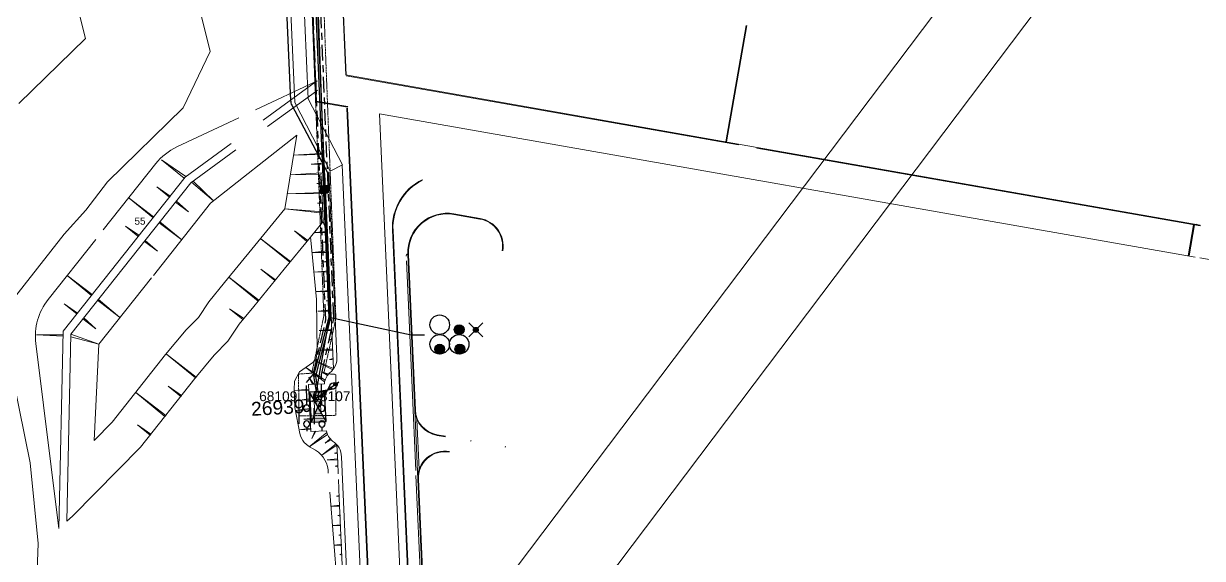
# Model space of a CAD drawing. Header units: metres. Extents: x 277863 to 282129, y 6130772 to 6135401.
# Drawn here: x 280218 to 280517.7, y 6132797.7 to 6132933.6 of the extents above; entities that cross this region are included whole.
import ezdxf
from ezdxf.enums import TextEntityAlignment as Align

# ---------------------------------------------------------------- set-up
doc = ezdxf.new("R2010")
doc.units = ezdxf.units.M
for name, pattern in [('Cable Exist UG', [8.2, 4, -1.2, 1.8, -1.2]), ('HIDDEN', [0.375, 0.25, -0.125]), ('HIDDEN2', [0.1875, 0.125, -0.0625])]:
    doc.linetypes.add(name, pattern=pattern)
doc.layers.get('0').update_dxf_attribs({"color": 6})
for name, color, linetype in [('_User Miscellaneous1', 7, 'Continuous'), ('_User Miscellaneous12', 7, 'Continuous'), ('_User Miscellaneous2', 7, 'Continuous'), ('_User_HV_Exist', 7, 'Continuous'), ('_User_LV_Exist', 7, 'Continuous'), ('Duct_SP_EXT', 7, 'Continuous'), ('Duct_SP_NEW', 2, 'Continuous'), ('Equip_SP_HV_NEW', 2, 'Continuous'), ('Sub_SP_EXT', 7, 'Continuous'), ('Trench_SP_EXT', 7, 'Continuous'), ('Trench_SP_NEW', 2, 'Continuous')]:
    doc.layers.add(name, color=color, linetype=linetype)
doc.layers.add('Cadastre Land Parcels_SP_EXT', color=9, linetype='Continuous', lineweight=5)
doc.layers.add('Cadastre Other Property_SP_EXT', color=9, linetype='HIDDEN', lineweight=5)
doc.styles.get("Standard").update_dxf_attribs({"font": 'arial.ttf'})
doc.styles.add('SWITCH_LABEL', font='arial.ttf', dxfattribs={"height": 2.5})
doc.linetypes.add('Cable E UG', pattern='A,6,-0.5,["E",Standard,S=1.7,R=0,X=0.5,Y=-1],-2.9', length=9.4)
doc.linetypes.add('IE Trench HV', pattern='A,7,-0.2,["/",Standard,S=3,R=0,X=0.6,Y=-1.4],-2.5', length=9.7)

# ---------------------------------------------------------------- blocks, each defined once
blk = doc.blocks.new('SUB_PADMOUNT_EXT')
for points in [[(0, 0), (-3.84, 1.92), (-3.84, -1.92)], [(0, 0), (3.84, 1.92), (3.84, -1.92)]]:
    blk.add_hatch(color=256).paths.add_polyline_path(points)
for p, q in [((3.84, 1.92), (-3.84, -1.92)), ((-3.84, 1.92), (3.84, -1.92))]:
    blk.add_line(p, q)
blk.add_lwpolyline([(-3.84, -1.92), (3.84, -1.92), (3.84, 1.92), (-3.84, 1.92)], close=True)
for tag, height, flags, p in [('ASSET_NUM', 3.5, 8, (2, 2)), ('STREET_CODE', 0.2, 9, (1.5, 0)), ('CONSTRUCTED_VOLTAGE', 0.2, 9, (1.5, -0.2)), ('OPERATING_VOLTAGE', 0.2, 9, (1.5, -0.6)), ('ORIENTATION', 0.2, 9, (1.5, -0.8)), ('OWNED_BY', 0.2, 9, (1.5, -1)), ('OPERATED_BY', 0.2, 9, (1.5, -1.2)), ('SECONDARY_VOLTAGE', 0.2, 9, (1.5, -1.6)), ('STATE', 0.2, 9, (1.5, -1.8)), ('SUBSTATION_TYPE', 0.2, 9, (1.5, -2.2)), ('STREETNAME', 0.2, 9, (1.5, -3)), ('NO_PHASES', 0.2, 9, (1.5, -0.4)), ('MAINTAINED_BY', 0.2, 9, (1.5, -1.4)), ('PARENT', 0.2, 9, (1.5, -2)), ('USAGE', 0.2, 9, (1.5, -2.4)), ('LEGEND', 0.2, 9, (1.5, -2.6)), ('LOCATION', 0.2, 9, (1.5, -2.8)), ('SUBURB', 0.2, 9, (1.5, -3.2)), ('Z', 0.2, 1, (1.5, -3.6)), ('NOTES', 0.2, 9, (1.5, -3.4))]:
    blk.add_attdef(tag, text='', height=height, dxfattribs=dict(flags=flags)).set_placement(p, align=Align.MIDDLE_LEFT)
blk = doc.blocks.new('CCP_EXT')
blk.add_wipeout([(0, 0.57), (0.57, 0), (0, -0.57), (-0.57, 0)])
blk.add_lwpolyline([(-0.57, 0), (0, 0.57), (0.57, 0), (0, -0.57), (-0.57, 0)])
at = {"flags": 1}
blk.add_attdef('Z', (0, 0), '', height=0.2, dxfattribs=at)
at = {"flags": 9}
for tag, p in [('CCP_TYPE', (0, 0)), ('CONSTRUCTED_VOLTAGE', (0, -0.2)), ('OPERATING_VOLTAGE', (0, -0.6)), ('ORIENTATION', (0, -0.8)), ('OWNED_BY', (0, -1)), ('STATE', (0, -1.8)), ('NO_PHASES', (0, -0.4)), ('USAGE', (0, -1.2)), ('LEGEND', (0, -1.4)), ('LIFE_SUPPORT', (0, -1.6)), ('NOTES', (0, -2))]:
    blk.add_attdef(tag, text='', height=0.2, dxfattribs=at).set_placement(p, align=Align.MIDDLE_LEFT)
blk = doc.blocks.new('LV_UG_DFUSE_CLOSED_EXT')
for points in [[(1, 0), (0, 0)], [(5.04, 0.73), (2.16, -0.72)], [(5.05, -0.71), (2.16, 0.72)], [(6.2, 0.01), (7.2, 0.01)]]:
    blk.add_lwpolyline(points)
for centre in [(1.8, 0), (5.4, 0.01)]:
    blk.add_circle(centre, 0.8)
at = {"flags": 9}
for tag, p in [('ACTUAL_STATUS', (0, 0)), ('CONSTRUCTED_VOLTAGE', (0, -0.2)), ('OPERATING_VOLTAGE', (0, -0.6)), ('ORIENTATION', (0, -0.8)), ('STATE', (0, -1)), ('SWITCH_TYPE', (0, -1.2)), ('NO_PHASES', (0, -0.4)), ('USAGE', (0, -1.4)), ('NOTES', (0, -1.6))]:
    blk.add_attdef(tag, text='', height=0.2, dxfattribs=at).set_placement(p, align=Align.MIDDLE_LEFT)
at = {"flags": 1}
blk.add_attdef('Z', (0, 0), '', height=0.2, dxfattribs=at)
blk = doc.blocks.new('SWG_HOLEC_SU_EXT')
blk.add_line((1.8, -2), (5.8, -2))
for points in [[(1, 0), (0, 0)], [(6.6, 0), (7.6, 0)]]:
    blk.add_lwpolyline(points)
for points in [[(1.8, -0.8, 1), (1.8, 0.8, 1)], [(5.8, -0.8, 1), (5.8, 0.8, 1)]]:
    blk.add_lwpolyline(points, format="xyb", close=True)
at = {"style": 'SWITCH_LABEL', "flags": 8}
blk.add_attdef('ASSET_NUM', text='', height=2.5, rotation=179.9544, dxfattribs=at).set_placement((-2.4, 0), align=Align.MIDDLE_LEFT)
at = {"flags": 1}
blk.add_attdef('Z', (0, 0), '', height=0.2, dxfattribs=at)
at = {"flags": 9}
for tag, p in [('ACTUAL_STATUS', (0, -0.4)), ('CONSTRUCTED_VOLTAGE', (0, -0.6)), ('OPERATING_VOLTAGE', (0, -1)), ('ORIENTATION', (0, -1.2)), ('OWNED_BY', (0, -1.4)), ('STATE', (0, -1.8)), ('SWITCH_TYPE', (0, -2)), ('STREETNAME', (0, -2.6)), ('SUBURB', (0, -2.8)), ('NO_PHASES', (0, -0.8)), ('PARENT', (0, -1.6)), ('USAGE', (0, -2.2)), ('LOCATION', (0, -2.4)), ('NOTES', (0, -3))]:
    blk.add_attdef(tag, text='', height=0.2, dxfattribs=at).set_placement(p, align=Align.MIDDLE_LEFT)
at = {"style": 'SWITCH_LABEL', "flags": 9}
blk.add_attdef('STREET_CODE', text='', height=0.2, dxfattribs=at).set_placement((0, -0.2), align=Align.MIDDLE_LEFT)
blk = doc.blocks.new('Site plan')
at = {"layer": '_User Miscellaneous2', "color": 253, "lineweight": 0}
for p, q in [((-407.78, -157.06), (-413.03, -38.24)), ((-412.85, -38.45), (-407.61, -156.91)), ((-303.6, -167.25), (-298.41, -137.69)), ((-303.43, -167.28), (-298.24, -137.72)), ((-399.73, -158.47), (-407.78, -157.06)), ((-407.61, -156.91), (-399.7, -158.3)), ((-399.89, -158.67), (-390.4, -372.03)), ((-399.7, -158.3), (-399.73, -158.47)), ((-399.72, -158.7), (-390.24, -371.9)), ((-391.64, -160.1), (-184.29, -196.53)), ((-382.46, -366.51), (-391.64, -160.1)), ((-380.77, -176.88), (-380.72, -176.89)), ((-184.73, -188.31), (-186.11, -196.19)), ((-185.82, -196.24), (-184.43, -188.37)), ((-368.29, -243.18), (-368.34, -243.17)), ((-359.65, -244.8), (-359.63, -244.7))]:
    blk.add_line(p, q, dxfattribs=at)
at = {"layer": '_User Miscellaneous2', "color": 254, "lineweight": 0}
for p, q in [((-423.16, -159.12), (-408, -151.99)), ((-408, -152.11), (-421.23, -161.77)), ((-420.05, -163.39), (-407.89, -154.51)), ((-407.72, -154.39), (-407.39, -154.14)), ((-443.13, -168.53), (-427.41, -161.13)), ((-439.6, -177.66), (-428.13, -169.29)), ((-461.82, -189.61), (-448.49, -172.78)), ((-475.85, -207.31), (-463.76, -192.06)), ((-404.69, -250.65), (-404.63, -251.41)), ((-404.22, -256.3), (-400.19, -306.92))]:
    blk.add_line(p, q, dxfattribs=at)
at = {"layer": '_User Miscellaneous2', "color": 251, "lineweight": 0}
for p, q in [((-401.1, -173.11), (-392.34, -370.34)), ((-404.53, -174.88), (-402.44, -221.79)), ((-372.72, -185.7), (-366.1, -186.87)), ((-372.7, -185.55), (-366.07, -186.72)), ((-388.34, -189.63), (-381.01, -354.44)), ((-388.18, -189.76), (-380.86, -354.43)), ((-384.26, -195.84), (-382.5, -235.4)), ((-381.53, -250.54), (-382.09, -237.83)), ((-374.87, -242.22), (-376.99, -241.85)), ((-374.84, -242.07), (-376.97, -241.7)), ((-401.31, -247.32), (-396.47, -356.19)), ((-382.36, -252.08), (-379.94, -306.56))]:
    blk.add_line(p, q, dxfattribs=at)
at = {"layer": '_User Miscellaneous2', "color": 252, "lineweight": 0}
blk.add_line((-381.72, -252.99), (-378.86, -317.35), dxfattribs=at)
at = {"layer": '_User Miscellaneous2', "color": 254, "lineweight": 0, "flags": 128}
for points in [[(-483.26, -157.48), (-466.37, -140.95), (-469.7, -127.53)], [(-439.5, -124.7), (-434.65, -144.25), (-441.55, -158.63), (-460.73, -177.4), (-466.24, -184.61), (-471.8, -190.74), (-485.33, -208)], [(-486.08, -220.77), (-480.43, -248.85), (-478.38, -269.32), (-478.79, -280.8), (-474.17, -304.03), (-476.89, -316.1), (-474.42, -337.21), (-476.57, -371.99), (-472.8, -389.65), (-472.22, -421.64), (-481.08, -445.3), (-479.76, -460.23), (-476.77, -470.49), (-407.85, -482.6), (-376.88, -485.06), (-355.17, -489.17), (-326.79, -492.71), (-293.67, -499.5), (-265.41, -504.99), (-239.68, -507.85), (-212.06, -514.83), (-187.68, -517.93), (-161.43, -523.77)], [(-407.83, -151.91), (-407.49, -151.75), (-407.83, -151.99)], [(-429.3, -167.67), (-441, -176.21), (-472.04, -215.38), (-473.15, -265.52), (-478.98, -218.46)], [(-449.56, -201.81), (-462.94, -218.69), (-464.15, -243.13), (-459.54, -238.47), (-445.99, -221.32), (-440.73, -215.03), (-437.65, -211.9), (-435.04, -207.89), (-431, -202.98), (-423.27, -193.56), (-415.65, -184.28), (-412.67, -165.55), (-434.54, -182.87), (-449.06, -201.19)], [(-406.42, -175.86), (-405.9, -187.52), (-409.13, -191.45), (-408.98, -193.05), (-407.66, -207.35), (-407.46, -220.64), (-407.73, -222.3), (-408.59, -223.36), (-411.99, -225.72), (-413.2, -228.11), (-413.33, -230.31), (-413.18, -234.78), (-411.88, -241.34)], [(-405.5, -175.38), (-404.67, -194.11), (-403.3, -224.97)], [(-439.6, -177.66), (-470.06, -216.1), (-471.1, -263.67), (-469.67, -262.37), (-452.34, -244.83), (-438.54, -227.37), (-433.61, -221.48), (-430.14, -217.94), (-427.29, -213.57), (-423.59, -209.07), (-415.85, -199.65), (-409.13, -191.45)], [(-402.45, -244.23), (-402.24, -248.76), (-402.12, -251.6)], [(-402.06, -253.02), (-401.84, -257.82), (-397.47, -356.23)]]:
    blk.add_lwpolyline(points, dxfattribs=at)
at = {"layer": '_User Miscellaneous2', "color": 251, "lineweight": 0}
blk.add_lwpolyline([(-418.35, -40.55), (-413.18, -157.23), (-404.17, -174.7), (-401.06, -173.09), (-409.72, -156.3), (-414.85, -40.39, -0.118098), (-413.97, -35.82), (-405.03, -16.13)], format="xyb", dxfattribs=at)
at = {"layer": '_User Miscellaneous2', "color": 253, "lineweight": 0, "flags": 128}
for points in [[(-286.33, -68.81), (-404.66, -48.01), (-400.14, -150.28)], [(-286.36, -68.99), (-404.6, -48.21), (-400.09, -150.29)], [(-400.26, -150.26), (-300.37, -167.82), (-300.4, -168.01), (-400.08, -150.49)]]:
    blk.add_lwpolyline(points, dxfattribs=at)
at = {"layer": '_User Miscellaneous2', "color": 254, "lineweight": 0, "flags": 128}
for points in [[(-406.67, -170.18), (-406.66, -170.48), (-413.53, -170.61)], [(-440.81, -176.07), (-441.25, -176.52), (-447.07, -171.83)], [(-406.56, -172.65), (-406.55, -172.95), (-408.96, -172.92)], [(-406.45, -175.15), (-406.44, -175.45), (-414.27, -175.61)], [(-444.84, -181.05), (-445.02, -181.29), (-448.23, -178.67)], [(-438.98, -177.21), (-439.39, -177.51), (-433.78, -182.27)], [(-406.34, -177.62), (-406.33, -177.92), (-407.58, -177.84)], [(-449.07, -186.29), (-449.26, -186.52), (-455.28, -181.56)], [(-443.25, -182.3), (-443.44, -182.54), (-440.16, -185.07)], [(-406.23, -180.11), (-406.22, -180.41), (-415.05, -180.47)], [(-406.12, -182.58), (-406.11, -182.88), (-407.36, -182.8)], [(-406.01, -185.07), (-406, -185.37), (-415.65, -184.28)], [(-452.82, -191.01), (-453.01, -191.25), (-456.22, -188.64)], [(-447.43, -187.58), (-447.62, -187.81), (-441.89, -192.17)], [(-409.87, -192.36), (-410.06, -192.59), (-413.2, -189.89)], [(-404.85, -190.03), (-404.84, -190.33), (-408.18, -190.29)], [(-451.18, -192.31), (-451.37, -192.54), (-448.09, -195.07)], [(-414.21, -197.64), (-414.4, -197.87), (-421.79, -191.86)], [(-404.75, -192.5), (-404.73, -192.8), (-405.98, -192.72)], [(-404.64, -194.93), (-404.62, -195.36), (-408.7, -195.34)], [(-404.53, -197.53), (-404.51, -197.83), (-405.76, -197.74)], [(-418.04, -202.3), (-418.23, -202.53), (-421.78, -199.64)], [(-404.41, -200.02), (-404.4, -200.26), (-408.3, -200.33)], [(-464.65, -206.05), (-464.83, -206.28), (-470.98, -201.22)], [(-422.31, -207.51), (-422.5, -207.74), (-429.92, -201.66)], [(-404.3, -202.48), (-404.29, -202.78), (-405.54, -202.7)], [(-404.19, -204.99), (-404.17, -205.29), (-407.83, -205.29)], [(-468.37, -210.75), (-468.56, -210.99), (-471.74, -208.39)], [(-463.08, -207.29), (-463.27, -207.52), (-457.67, -211.77)], [(-426.13, -212.17), (-426.32, -212.4), (-429.71, -209.65)], [(-404.08, -207.46), (-404.06, -207.76), (-405.19, -207.67)], [(-466.8, -212), (-466.99, -212.23), (-463.71, -214.76)], [(-403.97, -209.96), (-403.95, -210.26), (-407.33, -210.26)], [(-403.86, -212.44), (-403.84, -212.73), (-404.82, -212.64)], [(-403.75, -214.92), (-403.73, -215.22), (-406.99, -215.21)], [(-472.06, -216.3), (-472.07, -216.6), (-478.79, -216.28)], [(-470.06, -216.1), (-470.08, -216.77), (-462.94, -218.69)], [(-403.64, -217.39), (-403.62, -217.69), (-404.57, -217.59)], [(-438.19, -227.02), (-438.38, -227.25), (-445.8, -221.18)], [(-403.53, -219.88), (-403.51, -220.18), (-406.69, -220.17)], [(-405.44, -227.81), (-405.56, -228.26), (-410.33, -224.56)], [(-403.3, -224.87), (-403.46, -225.18), (-408.16, -222.83)], [(-403.42, -222.35), (-403.4, -222.65), (-404.3, -222.55)], [(-403.42, -222.35), (-403.4, -222.65), (-404.3, -222.55)], [(-408.31, -228.83), (-408.61, -228.85), (-409.56, -227.08)], [(-404.62, -226.32), (-404.85, -226.63), (-406.2, -225.66)], [(-441.93, -231.72), (-442.11, -231.96), (-445.32, -229.34)], [(-409.58, -230.1), (-409.56, -230.4), (-413.32, -230.41)], [(-445.97, -236.82), (-446.15, -237.05), (-453.58, -230.98)], [(-409.47, -232.57), (-409.46, -232.87), (-411.33, -232.82)], [(-409.36, -235.05), (-409.34, -235.35), (-413.03, -235.52)], [(-449.72, -241.55), (-449.9, -241.79), (-453.11, -239.17)], [(-409.25, -237.52), (-409.24, -237.82), (-410.83, -237.75)], [(-409.14, -240), (-409.12, -240.3), (-412.07, -240.4)], [(-404.83, -241.59), (-404.99, -241.15), (-409.53, -244.72)], [(-407.78, -240.82), (-408.08, -240.83), (-408.86, -242.68)], [(-403.88, -242.99), (-404.14, -242.71), (-405.4, -243.79)], [(-402.44, -244.33), (-402.62, -244.03), (-406.31, -246.86)], [(-402.28, -247.83), (-402.27, -248.13), (-404.91, -248.09)], [(-402.36, -246.2), (-402.34, -246.5), (-403.08, -246.39)], [(-402.21, -249.52), (-402.19, -249.82), (-402.93, -249.71)], [(-401.87, -257.12), (-401.86, -257.39), (-402.58, -257.28)], [(-401.76, -259.58), (-401.75, -259.87), (-403.87, -259.81)], [(-401.65, -262.05), (-401.64, -262.34), (-402.18, -262.23)], [(-401.54, -264.54), (-401.53, -264.84), (-403.45, -264.77)], [(-401.32, -269.5), (-401.31, -269.8), (-403.04, -269.73)], [(-401.43, -267.01), (-401.42, -267.31), (-401.96, -267.19)], [(-401.21, -271.98), (-401.2, -272.27), (-401.74, -272.16)], [(-401.21, -271.98), (-401.2, -272.27), (-401.74, -272.16)]]:
    blk.add_lwpolyline(points, close=True, dxfattribs=at)
at = {"layer": '_User Miscellaneous2', "color": 252, "lineweight": 0, "flags": 128}
blk.add_lwpolyline([(-300.37, -167.84), (-295.65, -168.67), (-295.65, -168.67)], dxfattribs=at)
at = {"layer": '_User Miscellaneous2', "color": 253, "lineweight": 0}
for points in [[(-183.01, -188.44), (-295.64, -168.65), (-295.68, -168.84), (-183.05, -188.63), (-183.01, -188.44), (-183.05, -188.62)], [(-183.89, -188.21), (-183.9, -188.28), (-184, -188.26), (-183.98, -188.19)], [(-183.11, -196.72), (24.81, -233.25), (-53.36, -422.37), (-222.1, -392.72)], [(-368.36, -243.18), (-368.38, -243.27), (-368.3, -243.28)], [(-359.71, -244.69), (-359.63, -244.7), (-359.65, -244.8), (-359.72, -244.79)], [(-359.56, -244.71), (-359.63, -244.7), (-359.65, -244.8), (-359.58, -244.81)]]:
    blk.add_lwpolyline(points, dxfattribs=at)
at = {"layer": '_User Miscellaneous2', "color": 251, "lineweight": 0, "flags": 128}
for points in [[(-384.79, -197.53), (-384.29, -208.74), (-382.42, -250.79)], [(-384.41, -195.84), (-382.65, -235.41), (-381.87, -253), (-379.06, -316.28)], [(-405.1, -240.7), (-409.1, -240.88), (-409.63, -228.89), (-405.64, -228.72)]]:
    blk.add_lwpolyline(points, dxfattribs=at)
at = {"layer": '_User Miscellaneous2', "lineweight": 0, "flags": 128}
for points in [[(-405.49, -231.96), (-405.25, -237.45), (-409.24, -237.63), (-409.49, -232.14)], [(-406.64, -233.21), (-406.5, -236.31), (-408.1, -236.38), (-408.24, -233.29)]]:
    blk.add_lwpolyline(points, close=True, dxfattribs=at)
at = {"layer": '_User Miscellaneous2', "color": 254, "lineweight": 0}
for centre, radius, start, end in [((-436.74, -182.1), 14.99, 115.2227, 141.6031), ((-402.7, -186.96), 3.26, 189.9834, 227.7756), ((-464.1, -216.62), 14.99, 141.6031, 187.0578), ((-406.67, -240.2), 5.33, 192.3554, 248.2388), ((-411.59, -251.44), 6.95, 6.5841, 64.99)]:
    blk.add_arc(centre, radius, start, end, dxfattribs=at)
at = {"layer": '_User Miscellaneous2', "color": 251, "lineweight": 0}
for centre, radius, start, end in [((-374.73, -189.09), 13.62, 116.3079, 182.8353), ((-374.73, -189.09), 13.47, 116.5162, 182.8353), ((-374.42, -195.4), 10, 80.0454, 182.5454), ((-374.42, -195.4), 9.85, 80.0454, 182.5454), ((-367.3, -193.73), 6.97, 350.0453, 80.0454), ((-367.3, -193.73), 7.12, 350.0453, 80.0454), ((-384.17, -196.33), 0.665, 111.3723, 179.9786), ((-407.11, -222.23), 4.68, 306.6921, 5.4582), ((-401.15, -229.22), 4.52, 134.3841, 173.6188), ((-375.81, -235.1), 6.85, 182.5454, 260.0453), ((-375.81, -235.1), 6.7, 182.5454, 260.0453), ((-400.68, -239.8), 4.52, 191.4719, 230.7067), ((-405.99, -247.29), 4.68, 359.6325, 58.3986), ((-375.03, -252.7), 6.85, 80.0453, 182.5454), ((-375.03, -252.7), 6.7, 80.0453, 182.5454)]:
    blk.add_arc(centre, radius, start, end, dxfattribs=at)
blk = doc.blocks.new('HV_STJ_NEW')
blk.add_hatch(color=256).paths.add_polyline_path([(0.91, 0.13, 0.414214), (0.59, 0.45), (-0.59, 0.45, 0.414214), (-0.91, 0.13), (-0.91, -0.13, 0.414214), (-0.59, -0.45), (0.59, -0.45, 0.414214), (0.91, -0.13)])
blk.add_lwpolyline([(-0.91, 0.13), (-0.91, -0.13, 0.414214), (-0.59, -0.45), (0.59, -0.45, 0.414214), (0.91, -0.13), (0.91, 0.13, 0.414214), (0.59, 0.45), (-0.59, 0.45, 0.414214)], format="xyb", close=True)
for tag, flags, p in [('ORIENTATION', 9, (1.5, 0)), ('OWNED_BY', 9, (1.5, -0.8)), ('OPERATED_BY', 9, (1.5, -1)), ('TYPE', 9, (1.5, -1.4)), ('OPERATING_VOLTAGE', 9, (1.5, -1.6)), ('CONSTRUCTED_VOLTAGE', 9, (1.5, -1.8)), ('Z', 1, (1.5, -2.2)), ('USAGE', 9, (1.5, -0.2)), ('LEGEND', 9, (1.5, -0.4)), ('NOTES', 9, (1.5, -0.6)), ('MAINTAINED_BY', 9, (1.5, -1.2)), ('NUMBER_OF_PHASES', 9, (1.5, -2))]:
    blk.add_attdef(tag, text='', height=0.2, dxfattribs=dict(flags=flags)).set_placement(p, align=Align.MIDDLE_LEFT)
blk = doc.blocks.new('DUCT_EXT')
blk.add_circle((0, 0.8), 0.8)
at = {"flags": 1}
blk.add_attdef('Z', (0, 0), '', height=0.2, dxfattribs=at)
at = {"flags": 9}
for tag, p in [('DUCT_CODE', (0, 0)), ('XSECT_TYPE', (0, -0.2)), ('STATE', (0, -0.6)), ('FB_REFERENCE', (0, -0.4)), ('NOTES', (0, -0.8))]:
    blk.add_attdef(tag, text='', height=0.2, dxfattribs=at).set_placement(p, align=Align.MIDDLE_LEFT)
blk = doc.blocks.new('DUCT_50_EXT')
blk.add_circle((0, 0.4), 0.4)
at = {"flags": 1}
blk.add_attdef('Z', (0, 0), '', height=0.2, dxfattribs=at)
at = {"flags": 9}
for tag, p in [('DUCT_CODE', (0, 0)), ('XSECT_TYPE', (0, -0.2)), ('STATE', (0, -0.6)), ('FB_REFERENCE', (0, -0.4)), ('NOTES', (0, -0.8))]:
    blk.add_attdef(tag, text='', height=0.2, dxfattribs=at).set_placement(p, align=Align.MIDDLE_LEFT)
blk = doc.blocks.new('CABLE_LARGE_EXT')
h = blk.add_hatch(color=256)
edge = h.paths.add_edge_path()
edge.add_arc((0, 0.55), 0.55, 0, 360)
blk.add_circle((0, 0.55), 0.55)
at = {"flags": 1}
blk.add_attdef('Z', (0, 0), '', height=0.2, dxfattribs=at)
at = {"flags": 9}
for tag, p in [('COND_CODE', (0, 0)), ('STATE', (0, -0.4)), ('XSECT_SIZE', (0, -0.6)), ('FB_REFERENCE', (0, -0.2)), ('NOTES', (0, -0.8))]:
    blk.add_attdef(tag, text='', height=0.2, dxfattribs=at).set_placement(p, align=Align.MIDDLE_LEFT)

msp = doc.modelspace()

# ---------------------------------------------------------------- linework, layer by layer
at = {"layer": '_User Miscellaneous1'}
for p, q in [((280331.26, 6132853.98), (280334.77, 6132857.5)), ((280331.26, 6132857.5), (280334.77, 6132853.98))]:
    msp.add_line(p, q, dxfattribs=at)
at = {"layer": '_User_HV_Exist', "linetype": 'Cable Exist UG'}
msp.add_lwpolyline([(280292.01, 6132837.52), (280290.03, 6132837.64), (280289.93, 6132842.4), (280291.69, 6132844.42), (280291.69, 6132844.42), (280294.87, 6132858.26), (280289.05, 6132997.45)], dxfattribs=at)
at = {"layer": 'Cadastre Land Parcels_SP_EXT', "linetype": 'Continuous'}
for points in [[(280279.81, 6132677.76), (280286.52, 6132686.68), (280565.59, 6133056.48), (280735.78, 6133283.76), (280834.48, 6133415.57), (280842.06, 6133425.49), (280828.62, 6133427.39), (280819.21, 6133428.72), (280571.35, 6133097.75), (280569.6, 6133095.41), (280549.52, 6133068.6), (280542.78, 6133059.67), (280263.73, 6132689.85), (280074.09, 6132441.42), (280067.24, 6132432.45), (280090.07, 6132429.2), (280279.81, 6132677.76)], [(280542.78, 6133059.67), (280007.61, 6133134.46), (279952.22, 6132733.11), (280263.73, 6132689.85), (280542.78, 6133059.67)], [(280565.59, 6133056.48), (280286.52, 6132686.68), (280509.57, 6132655.71), (280565.59, 6133056.48)]]:
    msp.add_lwpolyline(points, close=True, dxfattribs=at)
at = {"layer": 'Duct_SP_EXT'}
for p, q in [((280289.84, 6132994.46), (280295.6, 6132858.86)), ((280290.32, 6132994.48), (280296.08, 6132858.81)), ((280295.6, 6132858.86), (280295.84, 6132858.83)), ((280296.08, 6132858.81), (280295.84, 6132858.83)), ((280291.75, 6132844.03), (280292.38, 6132839.99)), ((280291.75, 6132844.03), (280291.99, 6132844.01)), ((280292.24, 6132844), (280291.99, 6132844.01)), ((280292.24, 6132844), (280292.85, 6132840.06)), ((280292.38, 6132839.99), (280292.62, 6132840.03)), ((280292.85, 6132840.06), (280292.62, 6132840.03))]:
    msp.add_line(p, q, dxfattribs=at)
at = {"layer": 'Duct_SP_NEW'}
for p, q in [((280316.61, 6132854.43), (280296.08, 6132858.81)), ((280319.98, 6132854.43), (280316.61, 6132854.43))]:
    msp.add_line(p, q, dxfattribs=at)
at = {"layer": 'Trench_SP_EXT', "linetype": 'Cable Exist UG'}
msp.add_lwpolyline([(280291.88, 6132838.01), (280292.93, 6132835.84)], dxfattribs=at)
msp.add_lwpolyline([(280292.06, 6132839.58), (280292.05, 6132838.66), (280292.05, 6132838.66, 0.001672), (280292.04, 6132837.7)], format="xyb", dxfattribs=at)
at = {"layer": 'Trench_SP_NEW', "linetype": 'IE Trench HV'}
msp.add_lwpolyline([(280503.51, 6133021.11), (280294.12, 6133057.91, 0.342175), (280290.86, 6133056.19), (280280.91, 6133034.27, 0.118098), (280280.65, 6133032.89), (280285.91, 6132914.06, 0.108419), (280286.24, 6132912.82), (280295.38, 6132895.56), (280295.55, 6132891.21)], format="xyb", dxfattribs=at)

# ---------------------------------------------------------------- block references
at = {"layer": '_User Miscellaneous1'}
msp.add_blockref('Site plan', (280700.14, 6133070.77), dxfattribs=at)
at = {"layer": '_User_HV_Exist'}
ref = msp.add_blockref('SWG_HOLEC_SU_EXT', (280290.03, 6132837.63), dxfattribs=dict(at, rotation=269.9999999999998))
ref.add_attrib('ASSET_NUM', '68109', dxfattribs={"layer": '0', "height": 2.5, "style": 'SWITCH_LABEL'}).set_placement((280287.63, 6132838.87), align=Align.MIDDLE_RIGHT)
at = {"layer": 'Duct_SP_EXT'}
for p, xscale, yscale, zscale in [((280328.78, 6132854.56), 2.126131037008488, 2.126131037008488, 2.126131037008488), ((280333.01, 6132855.12), 1.129268754117126, 1.129268754117126, 1.129268754117126), ((280323.82, 6132849.59), 2.258537508234251, 2.258537508234251, 2.258537508234251), ((280328.94, 6132849.6), 2.258537508234251, 2.258537508234251, 2.258537508234251)]:
    msp.add_blockref('CABLE_LARGE_EXT', p, dxfattribs=dict(at, xscale=xscale, yscale=yscale, zscale=zscale))
at = {"layer": 'Duct_SP_NEW', "xscale": 3.105488297537343, "yscale": 3.105488297537343, "zscale": 3.105488297537343}
for name, p in [('DUCT_EXT', (280323.82, 6132854.56)), ('DUCT_50_EXT', (280328.78, 6132854.56)), ('DUCT_EXT', (280323.82, 6132849.59)), ('DUCT_EXT', (280328.78, 6132849.59))]:
    msp.add_blockref(name, p, dxfattribs=at)
at = {"layer": 'Equip_SP_HV_NEW', "rotation": 270.7502135192677}
for p in [(280293.91, 6132891.35), (280295.12, 6132891.47)]:
    msp.add_blockref('HV_STJ_NEW', p, dxfattribs=at)
at = {"layer": 'Sub_SP_EXT'}
ref = msp.add_blockref('SUB_PADMOUNT_EXT', (280292.83, 6132836.19), dxfattribs=dict(at, rotation=273.1444445051345))
ref.add_attrib('ASSET_NUM', '26939', dxfattribs={"layer": '0', "height": 3.5, "rotation": 3.1444}).set_placement((280289.46, 6132836.37), align=Align.MIDDLE_RIGHT)

# ---------------------------------------------------------------- texts
at = {"layer": 'Cadastre Land Parcels_SP_EXT'}
msp.add_text('55', height=1.8, dxfattribs=at).set_placement((280246.24, 6132882.47))

# ---------------------------------------------------------------- next in the draw order: block references
at = {"layer": '_User Miscellaneous12', "rotation": 36.00000006831309}
msp.add_blockref('CCP_EXT', (280297.34, 6132841.91), dxfattribs=at)

# ---------------------------------------------------------------- next in the draw order: linework, layer by layer
at = {"layer": '_User Miscellaneous12'}
msp.add_lwpolyline([(280291.34, 6132837.55), (280297.34, 6132841.91)], dxfattribs=at)
at = {"layer": '_User_HV_Exist', "linetype": 'Cable E UG'}
msp.add_lwpolyline([(280292.22, 6132838.75), (280295.84, 6132858.83), (280295.84, 6132858.83), (280289.7, 6133026.78), (280308.32, 6133026.17), (280342.08, 6133018.97), (280356.4, 6133016.73), (280391.06, 6133015.73), (280436.84, 6133011.2), (280456.97, 6133009.29), (280498.52, 6133004.02), (280500.96, 6133003.6), (280501.78, 6133001.51), (280503.11, 6133000.26)], dxfattribs=at)
at = {"layer": '_User_HV_Exist', "linetype": 'Cable Exist UG'}
msp.add_lwpolyline([(280291.93, 6132838.12), (280293.75, 6132838.04), (280293.8, 6132844.31), (280296.89, 6132858.67), (280291.11, 6132996.23), (280290.75, 6133006.72), (280290.74, 6133026.15), (280308.49, 6133025.58), (280328.23, 6133021.18), (280342.16, 6133018.07), (280356.52, 6133015.99), (280388.43, 6133015.01), (280392.94, 6133014.87), (280401.09, 6133014.1), (280455.95, 6133008.86), (280486.26, 6133004.68), (280498.41, 6133002.92), (280502.85, 6133001.87), (280503.35, 6132999.82)], dxfattribs=at)
at = {"layer": 'Cadastre Other Property_SP_EXT', "linetype": 'HIDDEN2'}
msp.add_lwpolyline([(280290.16, 6132973.72), (280291.69, 6132928.94), (280293.61, 6132879.18), (280294.37, 6132859.28), (280291.31, 6132844.73), (280287.91, 6132844.5), (280288.08, 6132833.86), (280297.43, 6132834.02), (280297.43, 6132844.41), (280294.36, 6132844.64), (280297.43, 6132858.63), (280295.51, 6132907.87), (280294.69, 6132929.04), (280293.74, 6132956.83)], dxfattribs=at)
at = {"layer": 'Duct_SP_EXT'}
for p, q in [((280295.6, 6132858.86), (280291.75, 6132844.03)), ((280296.08, 6132858.81), (280292.24, 6132844))]:
    msp.add_line(p, q, dxfattribs=at)

# ---------------------------------------------------------------- next in the draw order: block references
at = {"layer": '_User_HV_Exist'}
ref = msp.add_blockref('SWG_HOLEC_SU_EXT', (280293.83, 6132837.63), dxfattribs=dict(at, rotation=270.5482682544948))
ref.add_attrib('ASSET_NUM', '68107', dxfattribs={"layer": '0', "height": 2.5, "style": 'SWITCH_LABEL'}).set_placement((280291.43, 6132838.87), align=Align.MIDDLE_LEFT)
at = {"layer": '_User_LV_Exist', "rotation": 36.00000006831309}
msp.add_blockref('LV_UG_DFUSE_CLOSED_EXT', (280292.36, 6132838.29), dxfattribs=at)

doc.saveas('drawing.dxf')
